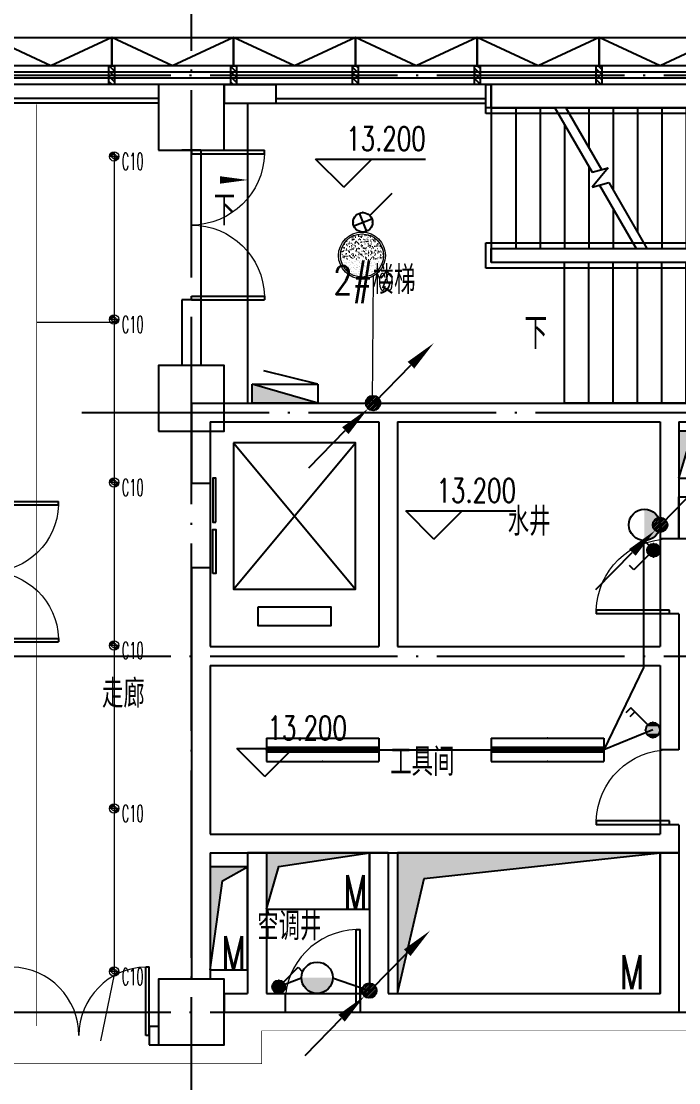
# Model space of a CAD drawing. Extents: x -621157 to 1764546, y -106808 to 741893.
# Drawn here: x 255185 to 262200, y 229245 to 240575 of the extents above; entities that cross this region are included whole.
import ezdxf
from ezdxf.enums import TextEntityAlignment as Align

# ---------------------------------------------------------------- set-up
doc = ezdxf.new("R2010")
doc.units = 0
doc.header["$LTSCALE"] = 1000
doc.header["$MEASUREMENT"] = 0
doc.linetypes.add('XREF-A-101-平面图_t3$0$DOTE', pattern=[2.42, 2, -0.2, 0.02, -0.2])
for name, color, linetype in [('0-底图', 7, 'Continuous'), ('EQUIP-照明', 3, 'Continuous'), ('T-EQUP-JT', 7, 'Continuous'), ('TEL_TEXT', 7, 'Continuous'), ('WIRE-照明', 4, 'Continuous'), ('XREF-A-101-平面图_t3$0$A-COLUMN', 8, 'Continuous'), ('XREF-A-101-平面图_t3$0$A-CURTWALL', 8, 'Continuous'), ('XREF-A-101-平面图_t3$0$A-DIM_ELEV', 8, 'Continuous'), ('XREF-A-101-平面图_t3$0$A-DOTE', 8, 'Continuous'), ('XREF-A-101-平面图_t3$0$A-GROUND', 8, 'Continuous'), ('XREF-A-101-平面图_t3$0$A-LEAD-AROW', 8, 'Continuous'), ('XREF-A-101-平面图_t3$0$A-PUB_HATCH', 8, 'Continuous'), ('XREF-A-101-平面图_t3$0$A-RAIL', 8, 'Continuous'), ('XREF-A-101-平面图_t3$0$A-ROOM-CH', 8, 'Continuous'), ('XREF-A-101-平面图_t3$0$A-STAIR', 8, 'Continuous'), ('XREF-A-101-平面图_t3$0$A-WALL', 8, 'Continuous'), ('XREF-A-101-平面图_t3$0$A-WALL-FILL', 8, 'Continuous'), ('XREF-A-101-平面图_t3$0$A-WINDOW', 8, 'Continuous'), ('XREF-A-101-平面图_t3$0$A-开启符号', 8, 'Continuous'), ('XREF-A-101-平面图_t3$0$DIM_SYMB', 8, 'Continuous'), ('XREF-A-101-平面图_t3$0$EQUIP_消火栓', 8, 'Continuous'), ('XREF-A-101-平面图_t3$0$HANDRAIL', 8, 'Continuous'), ('XREF-A-101-平面图_t3$0$I-WALL-GYPSUM', 8, 'Continuous'), ('XREF-A-101-平面图_t3$0$LVTRY', 8, 'Continuous'), ('XREF-A-101-平面图_t3$0$M-HOLE', 8, 'Continuous'), ('XREF-A-101-平面图_t3$0$PUB_TEXT', 8, 'Continuous'), ('XREF-A-101-平面图_t3$0$STAIR', 8, 'Continuous'), ('XREF-A-101-平面图_t3$0$WALL', 8, 'Continuous'), ('云线4.22', 1, 'Continuous'), ('设备-照明', 3, 'Continuous')]:
    doc.layers.add(name, color=color, linetype=linetype)
doc.layers.add('00-照明回路线', color=6, linetype='Continuous', lineweight=0)
doc.layers.add('LIGHT-INF', color=6, linetype='Continuous', lineweight=0)
doc.styles.add('_TEL_DIM', font='SIMPLEX', dxfattribs={"width": 0.8, "height": 3.5, "bigfont": 'HZTXT'})
doc.styles.add('INF DIM', font='SIMPLEX.SHX', dxfattribs={"width": 0.7, "bigfont": 'hztxt.shx'})
doc.styles.get("Standard").update_dxf_attribs({"font": 'romans.shx', "bigfont": 'HZDXC.SHX'})
doc.styles.add('XREF-A-101-平面图_t3$0$-HZDXCROMANS', font='ROMANS.shx', dxfattribs={"bigfont": 'HZDXC.shx'})
doc.styles.add('XREF-A-101-平面图_t3$0$_TCH_DIM', font='SIMPLEX', dxfattribs={"bigfont": 'GBCBIG'})
doc.styles.add('XREF-A-101-平面图_t3$0$A-STANDARD', font='SIMPLEX', dxfattribs={"bigfont": 'GBCBIG'})
doc.styles.add('XREF-A-101-平面图_t3$0$hzdxcROMANS', font='ROMANS', dxfattribs={"width": 0.8, "bigfont": 'HZDXC'})
doc.linetypes.add('LED', pattern='A,6,-3.5,["LED",Standard,S=2.54,R=0,X=-2.54,Y=-1.27],-4.8', length=14.3)

# ---------------------------------------------------------------- blocks, each defined once
blk = doc.blocks.new('XREF-A-101-平面图_t3$0$柱网3F')
at = {"layer": 'XREF-A-101-平面图_t3$0$A-COLUMN'}
for points in [[(56650, -800), (57350, -800), (57350, -100), (56650, -100)], [(56650, -3800), (57350, -3800), (57350, -3100), (56650, -3100)], [(56650, -10350), (57350, -10350), (57350, -9650), (56650, -9650)]]:
    blk.add_lwpolyline(points, close=True, dxfattribs=at)
blk = doc.blocks.new('XREF-A-101-平面图_t3$0$G$C869EB286')
at = {"layer": 'XREF-A-101-平面图_t3$0$A-WINDOW'}
h = blk.add_hatch(dxfattribs=at)
h.set_pattern_fill('ANSI31', color=256, scale=25)
h.set_pattern_definition([(45, (-143.957, -89940), (-28.0633, 28.0633), [])])
h.paths.add_polyline_path([(0, 60), (200, 60), (200, 0), (0, 0)])
blk.add_lwpolyline([(0, 60), (200, 60), (200, 0), (0, 0)], close=True, dxfattribs=at)
blk = doc.blocks.new('XREF-A-101-平面图_t3$0$G$C93B45DA9')
at = {"layer": 'XREF-A-101-平面图_t3$0$DIM_SYMB'}
for points in [[(-6430, -1100, 0, 0, 0), (-5560, -1100, 80, 0, 0), (-5260, -1100, 0, 0, 0)], [(-5650, -2750, 0, 0, 0), (-1250, -2750, 0, 0, 0), (-1250, -1100, 0, 0, 0), (-4700, -1100, 80, 0, 0), (-5000, -1100, 0, 0, 0)]]:
    blk.add_lwpolyline(points, format="xyseb", dxfattribs=at)
at = {"layer": 'XREF-A-101-平面图_t3$0$HANDRAIL'}
for p, q in [((-2340, -350), (-6360, -350)), ((-6360, -410), (-6360, -350)), ((-2340, -410), (-6360, -410)), ((-2340, -410), (-2340, -350))]:
    blk.add_line(p, q, dxfattribs=at)
for points in [[(-6360, -100), (-6300, -100), (-6300, -350), (-6360, -350)], [(-2400, -100), (-2340, -100), (-2340, -350), (-2400, -350)]]:
    blk.add_lwpolyline(points, close=True, dxfattribs=at)
at = {"layer": 'XREF-A-101-平面图_t3$0$STAIR'}
for p, q in [((-6300, -350), (-5621, -350)), ((-6300, -350), (-6300, -1850)), ((-6040, -350), (-6040, -1850)), ((-5780, -350), (-5780, -1850)), ((-5621, -350), (-5225, -1036)), ((-5505, -350), (-2400, -350)), ((-5505, -350), (-5125, -1009)), ((-5260, -350), (-5260, -775)), ((-5000, -350), (-5000, -1225)), ((-4740, -350), (-4740, -1675)), ((-4480, -350), (-4480, -1850)), ((-4220, -350), (-4220, -1850)), ((-3960, -350), (-3960, -1850)), ((-3700, -350), (-3700, -1850)), ((-3440, -350), (-3440, -1850)), ((-3180, -350), (-3180, -1850)), ((-2920, -350), (-2920, -1850)), ((-2660, -350), (-2660, -1850)), ((-2400, -350), (-2400, -1850)), ((-5520, -525), (-5520, -1850)), ((-5260, -975), (-5260, -1850)), ((-5225, -1036), (-5053, -989)), ((-5053, -989), (-5225, -1195)), ((-5225, -1195), (-5045, -1147)), ((-5145, -1174), (-4755, -1850)), ((-5045, -1147), (-4639, -1850)), ((-5000, -1425), (-5000, -1850)), ((-6360, -2060), (-6360, -1790)), ((-6360, -1790), (-2340, -1790)), ((-2340, -1790), (-2340, -2060)), ((-6300, -1850), (-6300, -2000)), ((-6300, -1850), (-4755, -1850)), ((-6300, -2000), (-6300, -1850)), ((-6300, -1850), (-2400, -1850)), ((-4639, -1850), (-2400, -1850)), ((-2400, -1850), (-2400, -2000)), ((-2400, -2000), (-6300, -2000)), ((-2400, -2000), (-5520, -2000)), ((-5520, -3500), (-5520, -2000)), ((-5260, -3500), (-5260, -2000)), ((-5000, -3500), (-5000, -2000)), ((-4740, -3500), (-4740, -2000)), ((-4480, -3500), (-4480, -2000)), ((-4220, -3500), (-4220, -2000)), ((-3960, -3500), (-3960, -2000)), ((-3700, -3500), (-3700, -2000)), ((-3440, -3500), (-3440, -2000)), ((-3180, -3500), (-3180, -2000)), ((-2920, -3500), (-2920, -2000)), ((-2660, -3500), (-2660, -2000)), ((-2400, -3500), (-2400, -2000)), ((-2340, -2060), (-6360, -2060)), ((-2400, -3500), (-5520, -3500))]:
    blk.add_line(p, q, dxfattribs=at)
blk.add_lwpolyline([(-6300, -350), (-6300, -100)], dxfattribs=at)
at = {"layer": 'XREF-A-101-平面图_t3$0$WALL'}
for p in [(-2600, -100), (-2400, -100)]:
    blk.add_line(p, (-2400, -100), dxfattribs=at)
at = {"layer": 'XREF-A-101-平面图_t3$0$PUB_TEXT', "style": 'XREF-A-101-平面图_t3$0$_TCH_DIM'}
blk.add_text('下', height=338, dxfattribs=at).set_placement((-5945, -2925))
blk = doc.blocks.new('XREF-A-101-平面图_t3$0$ROOM')
at = {"layer": 'XREF-A-101-平面图_t3$0$A-ROOM-CH', "style": 'XREF-A-101-平面图_t3$0$-HZDXCROMANS', "width": 0.6}
for tag, p in [('中文房间名称', (0, -1000)), ('英文房间名称', (0, -1500))]:
    blk.add_attdef(tag, text='', height=300, dxfattribs=at).set_placement(p, align=Align.CENTER)
blk = doc.blocks.new('XREF-A-101-平面图_t3$0$$TWTSYS$00000508')
for p, q in [((-0.5, 0.5), (0.324, 1.224)), ((-0.5, 0.5), (-0.5, -0.5)), ((-0.5, -0.5), (0.5, 0.5)), ((0.5, 0.5), (-0.5, 0.5)), ((0.5, -0.5), (0.5, 0.5)), ((-0.5, -0.5), (0.5, -0.5))]:
    blk.add_line(p, q)
blk.add_solid([(0.5, -0.5), (0.5, 0.5), (-0.5, -0.5)])
blk = doc.blocks.new('XREF-A-101-平面图_t3$0$G$C156FCA62')
at = {"layer": 'XREF-A-101-平面图_t3$0$EQUIP_消火栓', "xscale": -700, "yscale": 200, "zscale": 700}
blk.add_blockref('XREF-A-101-平面图_t3$0$$TWTSYS$00000508', (58000, 236600), dxfattribs=at)
blk = doc.blocks.new('XREF-A-101-平面图_t3$0$轴网(3)')
at = {"layer": 'XREF-A-101-平面图_t3$0$A-DOTE', "linetype": 'XREF-A-101-平面图_t3$0$DOTE'}
for p, q in [((57000, -3300), (57000, 43300)), ((-3300, 40000), (69800, 40000)), ((55830.8, 36400), (69800, 36400)), ((-3300, 33800), (69800, 33800)), ((-3300, 30000), (69800, 30000))]:
    blk.add_line(p, q, dxfattribs=at)
blk = doc.blocks.new('XREF-A-101-平面图_t3$0$G$C5C507F0A')
at = {"layer": 'XREF-A-101-平面图_t3$0$LVTRY'}
blk.add_lwpolyline([(62100, -4400), (63500, -4400), (63500, -4850), (62100, -4850)], close=True, dxfattribs=at)
blk = doc.blocks.new('XREF-A-101-平面图_t3$0$G$C646F86AA')
at = {"layer": 'XREF-A-101-平面图_t3$0$EQUIP_消火栓', "xscale": -700, "yscale": 200, "zscale": 700}
blk.add_blockref('XREF-A-101-平面图_t3$0$$TWTSYS$00000508', (58000, 236600), dxfattribs=at)
blk = doc.blocks.new('XREF-A-101-平面图_t3$0$DOOR2DLIB$SYSLIB$00000107')
at = {"color": 0}
for p, q in [((0.45, 0.975), (0.5, 0.975)), ((0.45, 0), (0.45, 0.975)), ((0.5, 0), (0.5, 0.975)), ((0.5, 0), (0.45, 0))]:
    blk.add_line(p, q, dxfattribs=at)
at = {"color": 0, "lineweight": 13}
blk.add_arc((0.475, 0), 0.975, 91.4693, 180, dxfattribs=at)
blk = doc.blocks.new('*U25222')
at = {"color": 0}
blk.add_line((-450, 100), (450, 100), dxfattribs=at)
for points in [[(-40, 160), (-510, 160), (-510, 130), (-40, 130)], [(510, 130), (40, 130), (40, 160), (510, 160)]]:
    blk.add_lwpolyline(points, close=True, dxfattribs=at)
blk = doc.blocks.new('*U25221')
at = {"color": 0, "xscale": 0.001111111111111111, "yscale": 0.001111111111111111, "zscale": 0.001111111111111111}
blk.add_blockref('*U25222', (0, 0), dxfattribs=at)
blk = doc.blocks.new('XREF-A-101-平面图_t3$0$DOOR2DLIB$SYSLIB$00000108')
at = {"color": 0}
for p, q in [((-0.5, 0), (-0.5, 0.4875)), ((-0.475, 0.4875), (-0.5, 0.4875)), ((-0.475, 0), (-0.475, 0.4875)), ((0.475, 0), (0.475, 0.4875)), ((0.475, 0.4875), (0.5, 0.4875)), ((0.5, 0), (0.5, 0.4875)), ((-0.5, 0), (-0.475, 0)), ((0.5, 0), (0.475, 0))]:
    blk.add_line(p, q, dxfattribs=at)
at = {"color": 0, "lineweight": 13}
for centre, start, end in [((-0.4875, 0), 0, 88.53072), ((0.4875, 0), 91.46928, 180)]:
    blk.add_arc(centre, 0.4875, start, end, dxfattribs=at)
blk = doc.blocks.new('XREF-A-101-平面图_t3')
at = {"layer": 'XREF-A-101-平面图_t3$0$A-CURTWALL'}
for p, q in [((263900, 240100), (248400, 240100)), ((263900, 240033), (248400, 240033)), ((263900, 239967), (248400, 239967)), ((263900, 239900), (248400, 239900))]:
    blk.add_line(p, q, dxfattribs=at)
at = {"layer": 'XREF-A-101-平面图_t3$0$A-DIM_ELEV'}
for p, q in [((258625, 238804), (258325, 239104)), ((258325, 239104), (259499, 239104)), ((258625, 238804), (258925, 239104))]:
    blk.add_line(p, q, dxfattribs=at)
at = {"layer": 'XREF-A-101-平面图_t3$0$A-GROUND'}
blk.add_lwpolyline([(257600, 239700), (257600, 236500)], dxfattribs=at)
at = {"layer": 'XREF-A-101-平面图_t3$0$A-LEAD-AROW'}
blk.add_lwpolyline([(257104, 238881, 0, 0, 0), (257604, 238881, 0, 80, 0), (257304, 238881, 0, 0, 0)], format="xyseb", dxfattribs=at)
at = {"layer": 'XREF-A-101-平面图_t3$0$A-RAIL'}
for points in [[(256650, 239750), (247850, 239750)], [(257900, 239750), (260140, 239750)], [(256650, 239700), (247850, 239700)], [(257900, 239700), (260140, 239700)]]:
    blk.add_lwpolyline(points, dxfattribs=at)
at = {"layer": 'XREF-A-101-平面图_t3$0$A-WALL-FILL', "color": 171}
for p, q in [((257350, 239900), (257900, 239900)), ((257350, 239900), (257350, 239700)), ((257900, 239900), (257900, 239700)), ((257350, 239700), (257900, 239700)), ((257100, 239200), (256900, 239200)), ((256900, 237600), (256900, 236900)), ((257100, 237600), (257100, 236900)), ((257100, 236900), (256900, 236900))]:
    blk.add_line(p, q, dxfattribs=at)
for points in [[(257100, 239200), (256900, 239200)], [(257100, 237600), (256900, 237600)]]:
    blk.add_lwpolyline(points, dxfattribs=at)
at = {"layer": 'XREF-A-101-平面图_t3$0$A-WINDOW'}
blk.add_line((257100, 239200), (257100, 237600), dxfattribs=at)
at = {"layer": 'XREF-A-101-平面图_t3$0$A-开启符号', "linetype": 'Continuous'}
for points in [[(256150, 240400), (256150, 240100), (254850, 240100), (254850, 240400)], [(257450, 240400), (257450, 240100), (256150, 240100), (256150, 240400)], [(258750, 240400), (258750, 240100), (257450, 240100), (257450, 240400)], [(260050, 240400), (260050, 240100), (258750, 240100), (258750, 240400)], [(261350, 240400), (261350, 240100), (260050, 240100), (260050, 240400)], [(262650, 240400), (262650, 240100), (261350, 240100), (261350, 240400)]]:
    blk.add_lwpolyline(points, close=True, dxfattribs=at)
for points in [[(256150, 240400), (255500, 240100), (254850, 240400)], [(257450, 240400), (256800, 240100), (256150, 240400)], [(258750, 240400), (258100, 240100), (257450, 240400)], [(260050, 240400), (259400, 240100), (258750, 240400)], [(261350, 240400), (260700, 240100), (260050, 240400)], [(262650, 240400), (262000, 240100), (261350, 240400)]]:
    blk.add_lwpolyline(points, dxfattribs=at)
for name, p in [('XREF-A-101-平面图_t3$0$G$C156FCA62', (200000, 0)), ('XREF-A-101-平面图_t3$0$G$C93B45DA9', (266500, 240000))]:
    blk.add_blockref(name, p)
at = {"layer": 'XREF-A-101-平面图_t3$0$A-COLUMN'}
blk.add_blockref('XREF-A-101-平面图_t3$0$柱网3F', (200000, 240000), dxfattribs=at)
at = {"layer": 'XREF-A-101-平面图_t3$0$A-DOTE'}
blk.add_blockref('XREF-A-101-平面图_t3$0$轴网(3)', (200000, 200000), dxfattribs=at)
at = {"layer": 'XREF-A-101-平面图_t3$0$A-ROOM-CH'}
ref = blk.add_blockref('XREF-A-101-平面图_t3$0$ROOM', (258952, 238663), dxfattribs=at)
ref.add_attrib('中文房间名称', '2#楼梯', dxfattribs={"height": 300, "style": 'XREF-A-101-平面图_t3$0$-HZDXCROMANS', "width": 0.8}).set_placement((258952, 237663), align=Align.CENTER)
ref = blk.add_blockref('XREF-A-101-平面图_t3$0$ROOM', (260603, 236085), dxfattribs=at)
ref.add_attrib('中文房间名称', '水井', dxfattribs={"height": 300, "style": 'XREF-A-101-平面图_t3$0$-HZDXCROMANS', "width": 0.8}).set_placement((260603, 235085), align=Align.CENTER)
ref = blk.add_blockref('XREF-A-101-平面图_t3$0$ROOM', (256275, 234248), dxfattribs=at)
ref.add_attrib('中文房间名称', '走廊', dxfattribs={"height": 300, "style": 'XREF-A-101-平面图_t3$0$-HZDXCROMANS', "width": 0.8}).set_placement((256275, 233248), align=Align.CENTER)
ref = blk.add_blockref('XREF-A-101-平面图_t3$0$ROOM', (259464, 233521), dxfattribs=at)
ref.add_attrib('中文房间名称', '工具间', dxfattribs={"height": 300, "style": 'XREF-A-101-平面图_t3$0$-HZDXCROMANS', "width": 0.8}).set_placement((259464, 232521), align=Align.CENTER)
ref = blk.add_blockref('XREF-A-101-平面图_t3$0$ROOM', (258045, 231767), dxfattribs=at)
ref.add_attrib('中文房间名称', '空调井', dxfattribs={"height": 300, "style": 'XREF-A-101-平面图_t3$0$-HZDXCROMANS', "width": 0.8}).set_placement((258045, 230767), align=Align.CENTER)
at = {"layer": 'XREF-A-101-平面图_t3$0$A-WINDOW', "rotation": 270}
for p in [(256120, 240100), (257420, 240100), (258720, 240100), (260020, 240100), (261320, 240100)]:
    blk.add_blockref('XREF-A-101-平面图_t3$0$G$C869EB286', p, dxfattribs=at)
at = {"layer": 'XREF-A-101-平面图_t3$0$A-WINDOW', "xscale": -1600, "yscale": 1600, "zscale": -1600, "rotation": 270.0000000000008}
blk.add_blockref('XREF-A-101-平面图_t3$0$DOOR2DLIB$SYSLIB$00000108', (257000, 238400), dxfattribs=at)
at = {"layer": 'XREF-A-101-平面图_t3$0$A-DIM_ELEV', "color": 7, "style": 'XREF-A-101-平面图_t3$0$A-STANDARD', "width": 0.705882}
blk.add_text('13.200', height=255, dxfattribs=at).set_placement((258652, 239194))
at = {"layer": 'XREF-A-101-平面图_t3$0$A-LEAD-AROW', "color": 7, "style": 'XREF-A-101-平面图_t3$0$A-STANDARD'}
blk.add_text('下', height=320, dxfattribs=at).set_placement((257238, 238398))
blk.add_blockref('XREF-A-101-平面图_t3$0$G$C5C507F0A', (200100, 239900))
at = {"layer": 'XREF-A-101-平面图_t3$0$A-PUB_HATCH'}
h = blk.add_hatch(color=256, dxfattribs=at)
h.dxf.hatch_style = 1
h.paths.add_polyline_path([(264000, 236200), (262200, 236200), (262200, 235700), (262322, 236096)])
h = blk.add_hatch(color=256, dxfattribs=at)
h.dxf.hatch_style = 1
h.paths.add_polyline_path([(258900, 231700), (257800, 231700), (257800, 231100), (257932, 231552)])
h = blk.add_hatch(color=256, dxfattribs=at)
h.dxf.hatch_style = 1
h.paths.add_polyline_path([(262000, 231700), (259200, 231700), (259200, 230200), (259484, 231424)])
h = blk.add_hatch(color=256, dxfattribs=at)
h.dxf.hatch_style = 1
h.paths.add_polyline_path([(257600, 231550), (257200, 231550), (257200, 230450), (257332, 231402)])
at = {"layer": 'XREF-A-101-平面图_t3$0$A-DIM_ELEV'}
for p, q in [((259588, 235049), (259288, 235349)), ((259288, 235349), (260462, 235349)), ((259588, 235049), (259888, 235349)), ((257784, 232514), (257484, 232814)), ((257484, 232814), (258658, 232814)), ((257784, 232514), (258084, 232814))]:
    blk.add_line(p, q, dxfattribs=at)
at = {"layer": 'XREF-A-101-平面图_t3$0$A-STAIR'}
for p, q in [((257450, 236075), (258750, 234515)), ((257450, 234515), (258750, 236075))]:
    blk.add_line(p, q, dxfattribs=at)
for points in [[(257450, 236075), (257450, 234515), (258750, 234515), (258750, 236075)], [(257710, 234320), (257710, 234125), (258490, 234125), (258490, 234320)]]:
    blk.add_lwpolyline(points, close=True, dxfattribs=at)
at = {"layer": 'XREF-A-101-平面图_t3$0$A-WALL'}
for p, q in [((257600, 231700), (257600, 230200)), ((257800, 231700), (257600, 231700)), ((257800, 231700), (257800, 230200)), ((258900, 231700), (258900, 230200)), ((259100, 231700), (258900, 231700)), ((259100, 231700), (259100, 230200)), ((262000, 231700), (262000, 230200)), ((262200, 231700), (262000, 231700)), ((262200, 231700), (262200, 230000)), ((257350, 230200), (257600, 230200)), ((257350, 230200), (257350, 230000)), ((257800, 230200), (258000, 230200)), ((258800, 230200), (258900, 230200)), ((259100, 230200), (262000, 230200)), ((257350, 230000), (257700, 230000)), ((257700, 230000), (258000, 230000)), ((258800, 230000), (259000, 230000)), ((259000, 230000), (262200, 230000))]:
    blk.add_line(p, q, dxfattribs=at)
for points in [[(258000, 230200), (258000, 230000)], [(258800, 230200), (258800, 230000)]]:
    blk.add_lwpolyline(points, dxfattribs=at)
at = {"layer": 'XREF-A-101-平面图_t3$0$A-WALL-FILL', "color": 171}
for p, q in [((257000, 236500), (257000, 235640)), ((257000, 236500), (259100, 236500)), ((259100, 236500), (262100, 236500)), ((262100, 236500), (265700, 236500)), ((257200, 236300), (257200, 235640)), ((257200, 236300), (259000, 236300)), ((259000, 236300), (259000, 233900)), ((259200, 236300), (259200, 233900)), ((259200, 236300), (262000, 236300)), ((262000, 236300), (262000, 235050)), ((262200, 236300), (265700, 236300)), ((262200, 236300), (262200, 235050)), ((257000, 234740), (257000, 233800)), ((257200, 234740), (257200, 233900)), ((262000, 234250), (262000, 233900)), ((262200, 234250), (262200, 233800)), ((257200, 233900), (259000, 233900)), ((259200, 233900), (262000, 233900)), ((257000, 233800), (257000, 231800)), ((262200, 233800), (262200, 232800)), ((257200, 233700), (257200, 231900)), ((257200, 233700), (259100, 233700)), ((259100, 233700), (262000, 233700)), ((262000, 233700), (262000, 232800)), ((262000, 232000), (262000, 231900)), ((262200, 232000), (262200, 231700)), ((257200, 231900), (262000, 231900)), ((257000, 231800), (257000, 230350)), ((257200, 231700), (257200, 230350)), ((257200, 231700), (262200, 231700)), ((257200, 230350), (257000, 230350))]:
    blk.add_line(p, q, dxfattribs=at)
for points in [[(257200, 235640), (257000, 235640)], [(262200, 235050), (262000, 235050)], [(257200, 234740), (257000, 234740)], [(262200, 234250), (262000, 234250)], [(262200, 232800), (262000, 232800)], [(262200, 232000), (262000, 232000)]]:
    blk.add_lwpolyline(points, dxfattribs=at)
at = {"layer": 'XREF-A-101-平面图_t3$0$A-WINDOW'}
for p, q in [((262000, 235050), (262000, 234250)), ((262000, 232800), (262000, 232000)), ((258000, 230200), (258800, 230200))]:
    blk.add_line(p, q, dxfattribs=at)
at = {"layer": 'XREF-A-101-平面图_t3$0$I-WALL-GYPSUM'}
for p, q in [((256550, 229850), (256650, 229850)), ((256650, 229850), (256650, 229650)), ((256550, 229650), (256650, 229650))]:
    blk.add_line(p, q, dxfattribs=at)
blk.add_lwpolyline([(256550, 229850), (256550, 229650)], dxfattribs=at)
at = {"layer": 'XREF-A-101-平面图_t3$0$M-HOLE'}
for points in [[(262200, 235700), (264000, 235700), (264000, 236200), (262200, 236200)], [(257800, 231100), (258900, 231100), (258900, 231700), (257800, 231700)], [(259200, 230200), (262000, 230200), (262000, 231700), (259200, 231700)], [(257200, 230450), (257600, 230450), (257600, 231550), (257200, 231550)]]:
    blk.add_lwpolyline(points, close=True, dxfattribs=at)
for points in [[(264000, 236200), (262200, 236200), (262200, 235700), (262322, 236096), (264000, 236200)], [(258900, 231700), (257800, 231700), (257800, 231100), (257932, 231552), (258900, 231700)], [(262000, 231700), (259200, 231700), (259200, 230200), (259484, 231424), (262000, 231700)], [(257600, 231550), (257200, 231550), (257200, 230450), (257332, 231402), (257600, 231550)]]:
    blk.add_lwpolyline(points, dxfattribs=at)
blk.add_blockref('XREF-A-101-平面图_t3$0$G$C646F86AA', (200000, 0))
blk.add_blockref('XREF-A-101-平面图_t3$0$G$C646F86AA', (200000, 0))
at = {"layer": 'XREF-A-101-平面图_t3$0$A-WINDOW'}
for name, p, xscale, yscale, zscale, rotation in [('*U25221', (257100, 235190), 900, 900, 900, 270.0000000000008), ('XREF-A-101-平面图_t3$0$DOOR2DLIB$SYSLIB$00000108', (254850, 234700), 1500, -1500, 1500, 89.99999999763376), ('XREF-A-101-平面图_t3$0$DOOR2DLIB$SYSLIB$00000107', (262100, 234650), 800, -800, 800, 270.0000000000008), ('XREF-A-101-平面图_t3$0$DOOR2DLIB$SYSLIB$00000107', (262100, 232400), 800, -800, 800, 270.0000000000008)]:
    blk.add_blockref(name, p, dxfattribs=dict(at, xscale=xscale, yscale=yscale, zscale=zscale, rotation=rotation))
for name, p, xscale, yscale, zscale in [('XREF-A-101-平面图_t3$0$DOOR2DLIB$SYSLIB$00000107', (258400, 230100), 800, 800, 800), ('XREF-A-101-平面图_t3$0$DOOR2DLIB$SYSLIB$00000108', (255800, 229750), 1500, 1500, 1500)]:
    blk.add_blockref(name, p, dxfattribs=dict(at, xscale=xscale, yscale=yscale, zscale=zscale))
at = {"layer": 'XREF-A-101-平面图_t3$0$A-DIM_ELEV', "color": 7, "style": 'XREF-A-101-平面图_t3$0$A-STANDARD', "width": 0.705882}
for p in [(259615, 235439), (257811, 232904)]:
    blk.add_text('13.200', height=255, dxfattribs=at).set_placement(p)
at = {"layer": 'XREF-A-101-平面图_t3$0$M-HOLE', "style": 'XREF-A-101-平面图_t3$0$hzdxcROMANS', "width": 0.7}
for p in [(258621, 231100), (257321, 230450), (261571, 230246)]:
    blk.add_text('M', height=360, dxfattribs=at).set_placement(p)
blk = doc.blocks.new('$equip_U$00000103(3T96GD2-PC)')
for p, q in [((-1.2, 0.25), (1.2, 0.25)), ((-1.2, 0.25), (-1.2, -0.25)), ((1.2, 0.25), (1.2, -0.25)), ((-1.2, -0.25), (1.2, -0.25))]:
    blk.add_line(p, q)
at = {"const_width": 0.14}
blk.add_lwpolyline([(-1.2, 0), (1.2, 0)], dxfattribs=at)
for p in [(0, 0.25), (-1.2, 0), (1.2, 0), (0, -0.25)]:
    blk.add_point(p)
at = {"color": 7, "style": '_TEL_DIM', "flags": 1}
for tag in ['A', 'REMARK']:
    blk.add_attdef(tag, text='', height=0.00002, dxfattribs=at).set_placement((0, 0), align=Align.MIDDLE_CENTER)
blk = doc.blocks.new('$equip_U$00000113(3T96GD2-PC)')
blk.add_blockref('$equip_U$00000103(3T96GD2-PC)', (0, 0))
at = {"color": 7, "style": '_TEL_DIM', "flags": 1}
for tag in ['A', 'REMARK']:
    blk.add_attdef(tag, text='', height=0.00002, dxfattribs=at).set_placement((0, 0), align=Align.MIDDLE_CENTER)
blk = doc.blocks.new('$equip_U$00000128(7WHLKQ2-PC)')
blk.add_blockref('$equip_U$00000113(3T96GD2-PC)', (0, 0))
at = {"color": 7, "style": '_TEL_DIM', "flags": 1}
blk.add_attdef('A', text='', height=0.00002, dxfattribs=at).set_placement((0, 0), align=Align.MIDDLE_CENTER)
blk = doc.blocks.new('$equip$00001151')
blk.add_circle((0, 0.5), 0.5)
for points in [[(0.433, 0.25), (-0.433, 0.25), (0.5, 0.5), (-0.5, 0.5)], [(0.25, 0.067), (-0.25, 0.067), (0.433, 0.25), (-0.433, 0.25)], [(0, 0), (0, 0), (0.25, 0.067), (-0.25, 0.067)]]:
    blk.add_solid(points)
at = {"flags": 9}
blk.add_attdef('A', (0, 0), '', height=0.00002, dxfattribs=at)
blk = doc.blocks.new('HC002557118160')
at = {"layer": 'EQUIP-照明', "color": 0}
for p, q in [((0.74, 1.78), (3.13, 4.17)), ((3.13, 4.17), (3.83, 3.46))]:
    blk.add_line(p, q, dxfattribs=at)
blk.add_circle((0, 1.04), 1.04, dxfattribs=at)
for p in [(0, 2.08), (-1.04, 1.04), (0, 0), (1.04, 1.04)]:
    blk.add_point(p, dxfattribs=at)
for points in [[(-0.52, 1.94), (0.52, 1.94), (-0.9, 1.56), (0.9, 1.56)], [(0, 2.08), (0, 2.08), (-0.52, 1.94), (0.52, 1.94)], [(-0.9, 1.56), (0.9, 1.56), (-1.04, 1.04), (1.04, 1.04)], [(-0.9, 0.52), (0.9, 0.52), (-1.04, 1.04), (1.04, 1.04)], [(-0.52, 0.14), (0.52, 0.14), (-0.9, 0.52), (0.9, 0.52)], [(0, 0), (0, 0), (-0.52, 0.14), (0.52, 0.14)]]:
    blk.add_solid(points, dxfattribs=at)
at = {"layer": 'TEL_TEXT', "color": 0, "style": '_TEL_DIM', "flags": 1}
blk.add_attdef('A', text='', height=0.0001, dxfattribs=at).set_placement((0, 0), align=Align.MIDDLE_CENTER)
at = {"layer": '云线4.22', "color": 0, "style": '_TEL_DIM', "width": 0.7}
blk.add_attdef('PSFHATT', (3.85, 0), '', height=0.025, dxfattribs=at)
blk = doc.blocks.new('*X14702')
at = {"color": 0, "linetype": 'Continuous'}
for p, q in [((192.59, 446.72), (193.93, 448.06)), ((192.65, 447.21), (193.44, 448)), ((192.67, 446.38), (194.27, 447.98)), ((192.81, 446.1), (194.55, 447.84)), ((193.01, 445.87), (194.78, 447.64)), ((193.27, 445.7), (194.95, 447.39)), ((193.58, 445.59), (195.06, 447.07)), ((193.98, 445.57), (195.08, 446.67))]:
    blk.add_line(p, q, dxfattribs=at)
blk = doc.blocks.new('HC001445')
at = {"color": 4, "linetype": 'Continuous'}
for p, q in [((0.132, 0.058), (3.238, 3.233)), ((-5.47, -5.531), (-2.364, -2.356))]:
    blk.add_line(p, q, dxfattribs=at)
for points in [[(3.238, 3.233, 0.8, 0, 0), (5.189, 5.119, 0, 0, 0)], [(-2.364, -2.356, 0.8, 0, 0), (-0.412, -0.47, 0, 0, 0)]]:
    blk.add_lwpolyline(points, format="xyseb", dxfattribs=at)
blk.add_circle((0, 0), 0.625, dxfattribs=at)
at = {"color": 4, "linetype": 'Continuous', "xscale": 0.5, "yscale": 0.5, "zscale": 0.5}
blk.add_blockref('*X14702', (-96.918, -223.407), dxfattribs=at)
blk = doc.blocks.new('$equip$00001963')
for p, q in [((0.147, 0.356), (0.625, 0.833)), ((0.512, 0.72), (0.653, 0.579)), ((0.625, 0.833), (0.766, 0.692))]:
    blk.add_line(p, q)
blk.add_circle((0, 0.208), 0.208)
for p in [(0, 0.417), (-0.208, 0.208), (0, 0), (0.208, 0.208)]:
    blk.add_point(p)
for points in [[(-0.18, 0.313), (0.18, 0.313), (-0.208, 0.208), (0.208, 0.208)], [(-0.104, 0.389), (0.104, 0.389), (-0.18, 0.313), (0.18, 0.313)], [(0, 0.417), (0, 0.417), (-0.104, 0.389), (0.104, 0.389)], [(-0.18, 0.104), (0.18, 0.104), (-0.208, 0.208), (0.208, 0.208)], [(-0.104, 0.028), (0.104, 0.028), (-0.18, 0.104), (0.18, 0.104)], [(0, 0), (0, 0), (-0.104, 0.028), (0.104, 0.028)]]:
    blk.add_solid(points)
at = {"layer": 'TEL_TEXT', "style": '_TEL_DIM', "flags": 1}
blk.add_attdef('A', text='', height=0.00002, dxfattribs=at).set_placement((0, 0), align=Align.MIDDLE_CENTER)
blk = doc.blocks.new('$equip$00001216')
for p, q in [((0.147, 0.356), (0.625, 0.833)), ((-0.194, 0.132), (0.194, 0.285)), ((-0.076, 0.402), (0.076, 0.014))]:
    blk.add_line(p, q)
blk.add_circle((0, 0.208), 0.208)
for p in [(0, 0.417), (-0.208, 0.208), (0, 0), (0.208, 0.208)]:
    blk.add_point(p)
at = {"flags": 9}
blk.add_attdef('A', (0, 0), '', height=0.00002, dxfattribs=at)
blk = doc.blocks.new('G$CAD8C52FD')
at = {"layer": '00-照明回路线', "ltscale": 5}
for p, q in [((56175, -900), (56175, -9600)), ((58938, -2146), (58928, -3490)), ((56175, -2640), (55350, -2640)), ((56175, -9600), (56029, -10306))]:
    blk.add_line(p, q, dxfattribs=at)
at = {"layer": 'EQUIP-照明', "xscale": 499.9999999708962, "yscale": 499.9999998835847, "zscale": 500}
blk.add_blockref('$equip$00001216', (58829, -1675), dxfattribs=at)
at = {"layer": 'T-EQUP-JT', "color": 7, "linetype": 'Continuous', "ltscale": 5, "xscale": 125, "yscale": 125, "zscale": 125}
blk.add_blockref('HC001445', (58938, -3500), dxfattribs=at)
blk = doc.blocks.new('*U24686')
h = blk.add_hatch(color=8)
h.dxf.hatch_style = 1
h.paths.add_polyline_path([(-50, 0), (-24, 0, -0.414214), (0, 24), (0, 50, 0.414214)])
h.paths.add_polyline_path([(0, -24), (0, -50, 0.414214), (50, 0), (24, 0, -0.414214)])
at = {"color": 8}
for points in [[(50, 0), (-50, 0)], [(0, 50), (0, -50)]]:
    blk.add_lwpolyline(points, dxfattribs=at)
blk.add_circle((0, 0), 50)
blk.add_circle((0, 0), 24.5, dxfattribs=at)
at = {"style": 'INF DIM', "width": 0.5}
blk.add_text('C10', height=180, dxfattribs=at).set_placement((81, -144))
blk = doc.blocks.new('A$C8c40f85b')
h = blk.add_hatch()
h.set_pattern_fill('AR-SAND', color=251)
h.set_pattern_definition([(37.5, (-207815.466, -137699.18), (-1.600031, 48.941324), [0, -38.608, 0, -43.18, 0, -41.275]), (7.5, (-207815.466, -137699.18), (44.952328, 71.68251), [0, -20.828, 0, -34.798, 0, -13.335]), (327.5, (-207846.71, -137699.18), (79.099237, 0.1437185), [0, -12.7, 0, -45.72, 0, -59.69]), (317.5, (-207846.71, -137699.18), (76.355645, 22.292932), [0, -6.35, 0, -29.972, 0, -34.29])])
edge = h.paths.add_edge_path()
edge.add_arc((0, 0), 230, 0, 360)
blk.add_circle((0, 0), 250)
at = {"color": 251}
blk.add_circle((0, 0), 230, dxfattribs=at)
at = {"style": 'INF DIM', "width": 0.5}
blk.add_text('C9', height=180, dxfattribs=at).set_placement((177, -371))
blk = doc.blocks.new('G$CB0A4FAF5')
at = {"layer": 'LIGHT-INF', "color": 6, "linetype": 'LED', "ltscale": 0.05, "const_width": 5}
for points in [[(55350, -10150), (55350, -311)], [(5600, -10200), (9150, -10200), (9150, -10550), (57750, -10550), (57750, -10200), (62600, -10200), (62600, -4500)]]:
    blk.add_lwpolyline(points, dxfattribs=at)
at = {"layer": 'LIGHT-INF', "color": 6}
for name, p in [('*U24686', (56175, -867)), ('A$C8c40f85b', (58820, -1925)), ('*U24686', (56175, -2607)), ('*U24686', (56175, -4347)), ('*U24686', (56175, -6087)), ('*U24686', (56175, -7827)), ('*U24686', (56175, -9568))]:
    blk.add_blockref(name, p, dxfattribs=at)

msp = doc.modelspace()

# ---------------------------------------------------------------- block references
at = {"layer": '0-底图'}
msp.add_blockref('XREF-A-101-平面图_t3', (0, 0), dxfattribs=at)

# ---------------------------------------------------------------- next in the draw order: linework, layer by layer
at = {"layer": 'WIRE-照明'}
for points in [[(261823, 235034), (261823, 233679), (261400, 232800)], [(261931, 234928), (261833, 235033)], [(261924, 233011), (261400, 232800)], [(259000, 232800), (260200, 232800)], [(257924, 230269), (258174, 230367)], [(258507, 230367), (258898, 230229)]]:
    msp.add_lwpolyline(points, dxfattribs=at)

# ---------------------------------------------------------------- next in the draw order: block references
at = {"layer": 'EQUIP-照明', "xscale": 333.3333333333333, "yscale": 333.3333333333333, "zscale": 333.3333333333333, "rotation": 90}
msp.add_blockref('$equip$00001151', (262000, 235200), dxfattribs=at)
at = {"layer": 'EQUIP-照明'}
for name, p, xscale, yscale, zscale in [('$equip$00001963', (261924, 232932), -376.3521634615026, 376.3521634615026, 376.3521634615026), ('$equip_U$00000128(7WHLKQ2-PC)', (258400, 232800), 500.0000000023283, 500.0000000022701, 500.0000000022737), ('$equip_U$00000128(7WHLKQ2-PC)', (260800, 232800), 500.0000000023283, 500.0000000022701, 500.0000000022737), ('$equip$00001151', (258341, 230200), 333.3333333333333, 333.3333333333333, 333.3333333333333)]:
    msp.add_blockref(name, p, dxfattribs=dict(at, xscale=xscale, yscale=yscale, zscale=zscale))
at = {"layer": 'T-EQUP-JT', "color": 7, "linetype": 'Continuous', "ltscale": 5, "xscale": 125, "yscale": 125, "zscale": 125}
for p in [(258938, 236500), (262000, 235200), (258898, 230229)]:
    msp.add_blockref('HC001445', p, dxfattribs=at)
at = {"layer": 'WIRE-照明'}
msp.add_blockref('G$CAD8C52FD', (200000, 240000), dxfattribs=at)
at = {"layer": '设备-照明', "color": 3, "xscale": 66.66666666666666, "yscale": 66.66666666666666, "zscale": 66.66666666666666}
for p, rotation in [((261931, 234998), 180), ((257932, 230200), 359.9999999999999)]:
    msp.add_blockref('HC002557118160', p, dxfattribs=dict(at, rotation=rotation))

# ---------------------------------------------------------------- next in the draw order: block references
at = {"layer": 'WIRE-照明'}
msp.add_blockref('G$CB0A4FAF5', (200000, 240000), dxfattribs=at)

doc.saveas('drawing.dxf')
